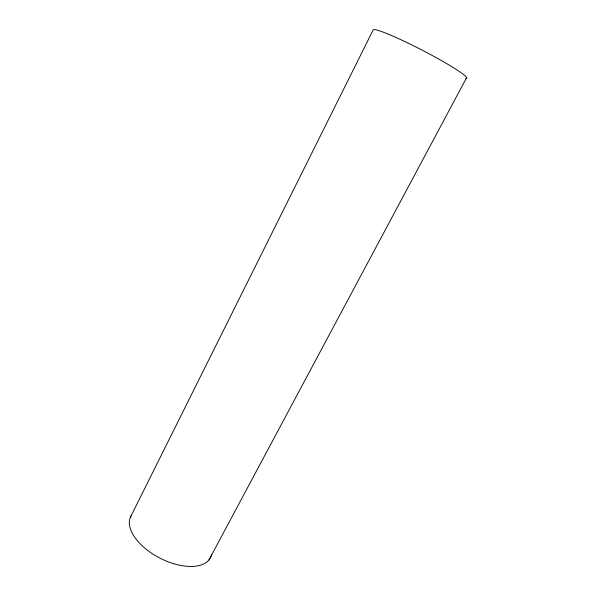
<?xml version="1.0" encoding="UTF-8"?>
<svg xmlns="http://www.w3.org/2000/svg" width="596" height="596" viewBox="0 0 596 596"><rect width="100%" height="100%" fill="white"/><g stroke="black" fill="none" stroke-linecap="round" stroke-linejoin="round"><path stroke-width="0.89" d="M130.368 517.276L373.223 29.8A52.657 4.492 27.3 0 1 426.207 52.277A52.657 4.492 27.3 0 1 465.886 78.538M208.943 559.979L466.653 77.614M211.677 554.429A44.886 23.691 27.3 0 1 161.933 559.122A44.886 23.691 27.3 0 1 131.172 515.704"/></g></svg>
